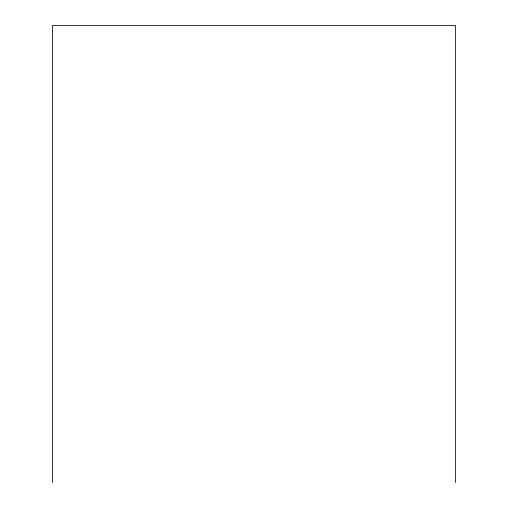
<?xml version="1.0" encoding="UTF-8"?>
<svg xmlns="http://www.w3.org/2000/svg" width="508" height="508" viewBox="0 0 508 508"><rect width="100%" height="100%" fill="white"/><g stroke="black" fill="none" stroke-linecap="round" stroke-linejoin="round"><path stroke-width="0.76" d="M455.486 482.6L455.486 25.4L52.515 25.4L52.515 482.6"/></g></svg>
